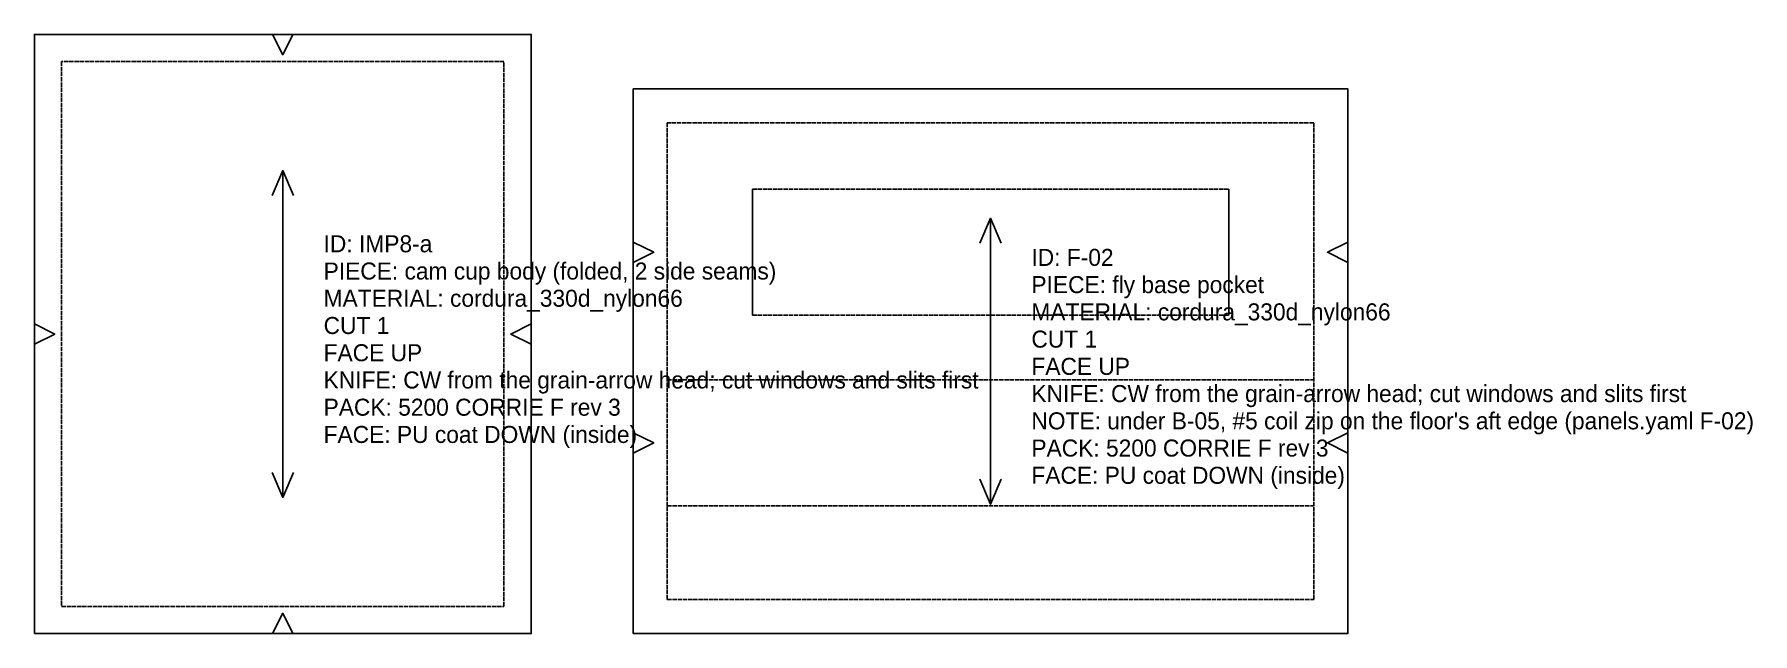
# Model space of a CAD drawing. Header units: millimetres. Extents: x 0 to 505, y 0 to 176.
import ezdxf

# ---------------------------------------------------------------- set-up
doc = ezdxf.new("R2010")
doc.units = ezdxf.units.MM
doc.linetypes.add('DASHED', pattern=[1.524, 1.27, -0.254])
for name, color, linetype in [('CUT', 7, 'Continuous'), ('GRAIN', 5, 'Continuous'), ('INTERNAL', 6, 'Continuous'), ('NOTCH', 1, 'Continuous'), ('SEW', 3, 'Continuous'), ('TEXT', 2, 'Continuous')]:
    doc.layers.add(name, color=color, linetype=linetype)

# ---------------------------------------------------------------- blocks, each defined once
blk = doc.blocks.new('IMP8-a_0')
at = {"layer": 'CUT'}
blk.add_lwpolyline([(-8, -8), (-8, 168), (138, 168), (138, -8)], close=True, dxfattribs=at)
at = {"layer": 'GRAIN'}
for points in [[(68.12, 120.63), (65, 128), (61.88, 120.63)], [(65, 32), (65, 128)], [(61.88, 39.37), (65, 32), (68.12, 39.37)]]:
    blk.add_lwpolyline(points, dxfattribs=at)
at = {"layer": 'NOTCH'}
for points in [[(62, 168), (65, 162), (68, 168)], [(-8, 77), (-2, 80), (-8, 83)], [(138, 83), (132, 80), (138, 77)], [(68, -8), (65, -2), (62, -8)]]:
    blk.add_lwpolyline(points, dxfattribs=at)
at = {"layer": 'SEW', "linetype": 'DASHED'}
blk.add_lwpolyline([(0, 0), (130, 0), (130, 160), (0, 160)], close=True, dxfattribs=at)
at = {"layer": 'TEXT'}
for s, p in [('ID: IMP8-a', (77, 104)), ('PIECE: cam cup body (folded, 2 side seams)', (77, 96)), ('MATERIAL: cordura_330d_nylon66', (77, 88)), ('CUT 1', (77, 80)), ('FACE UP', (77, 72)), ('KNIFE: CW from the grain-arrow head; cut windows and slits first', (77, 64)), ('PACK: 5200 CORRIE F rev 3', (77, 56)), ('FACE: PU coat DOWN (inside)', (77, 48))]:
    blk.add_text(s, height=5, dxfattribs=at).set_placement(p)
blk = doc.blocks.new('F-02_1')
at = {"layer": 'CUT'}
blk.add_lwpolyline([(-10, -10), (-10, 150), (200, 150), (200, -10)], close=True, dxfattribs=at)
at = {"layer": 'GRAIN'}
for points in [[(98.12, 104.63), (95, 112), (91.88, 104.63)], [(95, 28), (95, 112)], [(91.88, 35.37), (95, 28), (98.12, 35.37)]]:
    blk.add_lwpolyline(points, dxfattribs=at)
at = {"layer": 'INTERNAL', "linetype": 'CONTINUOUS'}
for points in [[(25, 83.5), (25, 120.5)], [(165, 83.5), (165, 120.5)]]:
    blk.add_lwpolyline(points, dxfattribs=at)
at = {"layer": 'NOTCH'}
for points in [[(-10, 99), (-4, 102), (-10, 105)], [(200, 105), (194, 102), (200, 99)], [(-10, 43), (-4, 46), (-10, 49)], [(200, 49), (194, 46), (200, 43)]]:
    blk.add_lwpolyline(points, dxfattribs=at)
at = {"layer": 'SEW', "linetype": 'DASHED'}
blk.add_lwpolyline([(0, 0), (190, 0), (190, 140), (0, 140)], close=True, dxfattribs=at)
for points in [[(25, 120.5), (165, 120.5)], [(25, 83.5), (165, 83.5)], [(0, 64.5), (190, 64.5)], [(0, 27.5), (190, 27.5)]]:
    blk.add_lwpolyline(points, dxfattribs=at)
at = {"layer": 'TEXT'}
for s, p in [('ID: F-02', (107, 98)), ('PIECE: fly base pocket', (107, 90)), ('MATERIAL: cordura_330d_nylon66', (107, 82)), ('CUT 1', (107, 74)), ('FACE UP', (107, 66)), ('KNIFE: CW from the grain-arrow head; cut windows and slits first', (107, 58)), ("NOTE: under B-05, #5 coil zip on the floor's aft edge (panels.yaml F-02)", (107, 50)), ('PACK: 5200 CORRIE F rev 3', (107, 42)), ('FACE: PU coat DOWN (inside)', (107, 34))]:
    blk.add_text(s, height=5, dxfattribs=at).set_placement(p)

msp = doc.modelspace()

# ---------------------------------------------------------------- block references
at = {"layer": 'CUT'}
for name, p in [('IMP8-a_0', (8, 8)), ('F-02_1', (186, 10))]:
    msp.add_blockref(name, p, dxfattribs=at)

doc.saveas('drawing.dxf')
